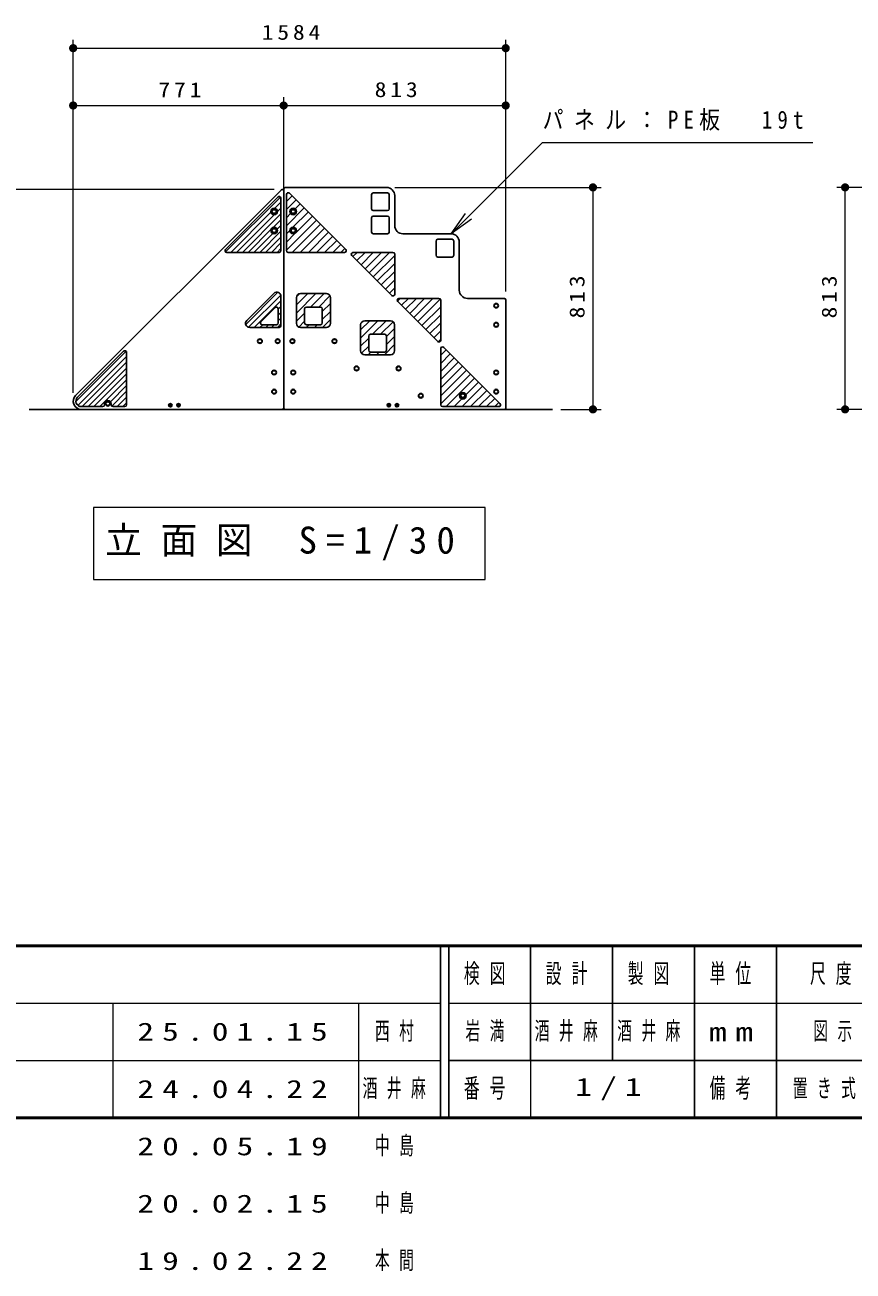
# Model space of a CAD drawing. Units: millimetres on the paper, scale 1:30. Extents: x -385 to 0, y -19 to 267.
# Drawn here: x -294.2 to -193.1, y -18.7 to 133.4 of the extents above; entities that cross this region are included whole.
import ezdxf

# ---------------------------------------------------------------- set-up
doc = ezdxf.new("R2010")
doc.units = ezdxf.units.MM
doc.linetypes.add('USER1', pattern=[4.5, 2.5, -2])
doc.linetypes.add('USER3', pattern=[8, 3, -1, 1, -1, 1, -1])
doc.layers.add('1_30', color=7, linetype='Continuous', lineweight=25)
doc.layers.add('LY_3', color=7, linetype='Continuous', lineweight=13)
doc.layers.add('LY_4', color=7, linetype='Continuous')
doc.styles.add('ＭＳ ゴシック', font='')
doc.styles.get('ＭＳ ゴシック').set_extended_font_data('MS Gothic')

# ---------------------------------------------------------------- blocks, each defined once
blk = doc.blocks.new('filled_dot')
at = {"color": 0, "linetype": 'Continuous', "lineweight": -2, "const_width": 1.25}
blk.add_lwpolyline([(-0.625, 0, 1), (0.625, 0, 1)], format="xyb", close=True, dxfattribs=at)

msp = doc.modelspace()

# ---------------------------------------------------------------- linework, layer by layer
at = {"layer": '1_30', "lineweight": 13}
for p, q in [((-288.337, 120.568), (-288.337, 131.609)), ((-235.539, 120.568), (-235.539, 131.609)), ((-288.337, 130.609), (-235.539, 130.609)), ((-288.337, 88.503), (-288.337, 124.609)), ((-288.337, 123.609), (-262.645, 123.609)), ((-262.645, 113.401), (-262.645, 124.609)), ((-262.645, 114.442), (-262.645, 124.609)), ((-262.645, 123.609), (-235.539, 123.609)), ((-235.539, 100.889), (-235.539, 124.609)), ((-263.812, 113.373), (-306.337, 113.373)), ((-249.092, 113.609), (-223.894, 113.609)), ((-224.894, 113.609), (-224.894, 86.503)), ((-177.362, 113.609), (-195.112, 113.609)), ((-194.112, 86.503), (-194.112, 113.609)), ((-242.206, 107.942), (-240.438, 110.417)), ((-242.206, 107.942), (-240.085, 110.063)), ((-239.731, 109.71), (-242.206, 107.942)), ((-228.813, 86.503), (-223.894, 86.503)), ((-181.205, 86.503), (-195.112, 86.503)), ((-285.838, 74.538), (-285.838, 65.738)), ((-238.038, 74.538), (-285.838, 74.538)), ((-238.038, 65.738), (-238.038, 74.538)), ((-285.838, 65.738), (-238.038, 65.738))]:
    msp.add_line(p, q, dxfattribs=at)
at = {"layer": '1_30', "color": 4}
for p, q in [((-262.929, 113.324), (-288.044, 88.21)), ((-262.645, 113.206), (-262.645, 86.669)), ((-263.348, 112.434), (-269.743, 106.039)), ((-262.978, 112.281), (-262.978, 105.886)), ((-269.59, 105.669), (-263.195, 105.669)), ((-267.148, 97.356), (-263.832, 100.673)), ((-265.413, 97.206), (-263.682, 98.938)), ((-262.978, 100.319), (-262.978, 96.719)), ((-263.312, 98.784), (-263.312, 97.053)), ((-266.795, 96.503), (-263.195, 96.503)), ((-265.26, 96.836), (-263.528, 96.836)), ((-282.182, 93.601), (-287.808, 87.974)), ((-281.812, 87.053), (-281.812, 93.447)), ((-284.727, 86.836), (-287.337, 86.836)), ((-284.51, 87.198), (-284.51, 87.053)), ((-283.71, 87.198), (-283.71, 87.053)), ((-282.028, 86.836), (-283.494, 86.836)), ((-277.012, 86.503), (-287.337, 86.503)), ((-262.812, 86.503), (-274.945, 86.503))]:
    msp.add_line(p, q, dxfattribs=at)
at = {"layer": '1_30', "color": 1}
for p, q in [((-262.645, 86.669), (-262.645, 113.442)), ((-262.478, 113.609), (-250.092, 113.609)), ((-262.312, 112.752), (-262.312, 105.886)), ((-261.942, 112.905), (-255.076, 106.039)), ((-251.925, 110.992), (-251.925, 112.725)), ((-249.975, 112.942), (-251.709, 112.942)), ((-249.759, 110.992), (-249.759, 112.725)), ((-249.092, 112.609), (-249.092, 108.942)), ((-251.925, 108.159), (-251.925, 109.892)), ((-249.975, 110.775), (-251.709, 110.775)), ((-249.975, 110.109), (-251.709, 110.109)), ((-249.759, 108.159), (-249.759, 109.892)), ((-249.975, 107.942), (-251.709, 107.942)), ((-248.092, 107.942), (-242.206, 107.942)), ((-244.039, 105.325), (-244.039, 107.059)), ((-242.089, 107.275), (-243.823, 107.275)), ((-241.873, 105.325), (-241.873, 107.059)), ((-241.206, 101.056), (-241.206, 106.942)), ((-255.229, 105.669), (-262.095, 105.669)), ((-254.336, 105.3), (-249.462, 100.426)), ((-249.309, 105.669), (-254.183, 105.669)), ((-249.092, 105.453), (-249.092, 100.579)), ((-242.089, 105.109), (-243.823, 105.109)), ((-257.437, 100.653), (-260.587, 100.653)), ((-261.087, 97.003), (-261.087, 100.153)), ((-258.145, 99.003), (-259.878, 99.003)), ((-256.937, 97.003), (-256.937, 100.153)), ((-248.722, 99.686), (-243.848, 94.812)), ((-248.569, 100.056), (-243.695, 100.056)), ((-243.478, 94.965), (-243.478, 99.839)), ((-240.206, 100.056), (-235.706, 100.056)), ((-235.539, 86.669), (-235.539, 99.889)), ((-260.095, 97.053), (-260.095, 98.786)), ((-257.928, 97.053), (-257.928, 98.786)), ((-260.587, 96.503), (-257.437, 96.503)), ((-259.878, 96.836), (-258.145, 96.836)), ((-253.253, 93.669), (-253.253, 96.819)), ((-249.603, 97.319), (-252.753, 97.319)), ((-249.103, 93.669), (-249.103, 96.819)), ((-252.262, 93.719), (-252.262, 95.453)), ((-250.312, 95.669), (-252.045, 95.669)), ((-250.095, 93.719), (-250.095, 95.453)), ((-252.753, 93.169), (-249.603, 93.169)), ((-252.045, 93.503), (-250.312, 93.503)), ((-243.478, 87.053), (-243.478, 93.919)), ((-243.108, 94.072), (-236.242, 87.206)), ((-243.262, 86.836), (-236.396, 86.836)), ((-262.478, 86.503), (-250.345, 86.503)), ((-248.278, 86.503), (-235.706, 86.503))]:
    msp.add_line(p, q, dxfattribs=at)
at = {"layer": '1_30', "color": 2, "lineweight": 13}
for p, q in [((-269.742, 105.732), (-263.041, 112.433)), ((-263.71, 111.056), (-262.978, 111.788)), ((-262.312, 111.889), (-261.619, 112.582)), ((-262.312, 110.899), (-261.124, 112.087)), ((-262.312, 108.919), (-260.134, 111.097)), ((-261.234, 110.987), (-260.629, 111.592)), ((-269.097, 105.669), (-264.199, 110.568)), ((-268.39, 105.669), (-263.789, 110.27)), ((-267.683, 105.669), (-262.978, 110.374)), ((-263.926, 108.72), (-262.978, 109.667)), ((-263.412, 110.647), (-262.978, 111.081)), ((-262.312, 109.909), (-261.795, 110.426)), ((-262.312, 105.95), (-258.649, 109.612)), ((-261.506, 108.735), (-259.639, 110.602)), ((-261.171, 108.08), (-259.144, 110.107)), ((-266.976, 105.669), (-264.195, 108.45)), ((-265.562, 105.669), (-262.978, 108.253)), ((-263.444, 108.494), (-262.978, 108.96)), ((-262.312, 107.929), (-261.877, 108.364)), ((-261.602, 105.669), (-258.154, 109.117)), ((-260.612, 105.669), (-257.659, 108.622)), ((-259.622, 105.669), (-257.164, 108.127)), ((-266.269, 105.669), (-263.97, 107.969)), ((-264.854, 105.669), (-262.978, 107.546)), ((-264.147, 105.669), (-262.978, 106.839)), ((-262.312, 106.94), (-261.223, 108.029)), ((-258.632, 105.669), (-256.669, 107.633)), ((-257.642, 105.669), (-256.174, 107.138)), ((-256.652, 105.669), (-255.679, 106.643)), ((-263.44, 105.669), (-262.978, 106.131)), ((-255.662, 105.669), (-255.184, 106.148)), ((-254.194, 105.158), (-253.682, 105.669)), ((-253.699, 104.663), (-252.692, 105.669)), ((-253.204, 104.168), (-251.702, 105.669)), ((-252.709, 103.673), (-250.712, 105.669)), ((-252.214, 103.178), (-249.722, 105.669)), ((-251.719, 102.683), (-249.092, 105.31)), ((-251.224, 102.188), (-249.092, 104.32)), ((-250.729, 101.693), (-249.092, 103.33)), ((-250.234, 101.198), (-249.092, 102.34)), ((-267.28, 96.88), (-263.356, 100.804)), ((-266.931, 96.522), (-262.997, 100.456)), ((-261.087, 98.265), (-258.699, 100.653)), ((-261.087, 99.255), (-259.689, 100.653)), ((-261.076, 100.256), (-260.69, 100.642)), ((-259.359, 99.003), (-257.709, 100.653)), ((-249.739, 100.703), (-249.092, 101.35)), ((-266.243, 96.503), (-262.978, 99.767)), ((-263.312, 98.727), (-262.978, 99.06)), ((-258.369, 99.003), (-256.991, 100.38)), ((-257.928, 98.454), (-256.937, 99.445)), ((-248.747, 99.715), (-248.407, 100.056)), ((-248.254, 99.218), (-247.417, 100.056)), ((-247.759, 98.723), (-246.427, 100.056)), ((-247.264, 98.228), (-245.437, 100.056)), ((-246.769, 97.733), (-244.447, 100.056)), ((-246.274, 97.238), (-243.531, 99.981)), ((-245.779, 96.743), (-243.478, 99.044)), ((-263.312, 98.02), (-262.978, 98.353)), ((-263.312, 97.313), (-262.978, 97.646)), ((-261.087, 97.275), (-260.095, 98.267)), ((-257.928, 97.464), (-256.937, 98.455)), ((-257.899, 96.503), (-256.937, 97.465)), ((-245.284, 96.248), (-243.478, 98.054)), ((-265.536, 96.503), (-265.203, 96.836)), ((-264.829, 96.503), (-264.495, 96.836)), ((-264.122, 96.503), (-263.788, 96.836)), ((-263.415, 96.503), (-262.978, 96.939)), ((-260.814, 96.558), (-260.095, 97.277)), ((-259.879, 96.503), (-259.546, 96.836)), ((-258.889, 96.503), (-258.556, 96.836)), ((-253.253, 95.209), (-251.143, 97.319)), ((-253.253, 96.199), (-252.133, 97.319)), ((-251.803, 95.669), (-250.153, 97.319)), ((-250.813, 95.669), (-249.281, 97.201)), ((-250.095, 95.397), (-249.103, 96.389)), ((-244.79, 95.753), (-243.478, 97.064)), ((-244.295, 95.258), (-243.478, 96.074)), ((-253.253, 94.219), (-252.262, 95.211)), ((-250.343, 93.169), (-249.103, 94.409)), ((-250.095, 94.407), (-249.103, 95.399)), ((-243.792, 94.771), (-243.478, 95.084)), ((-288.002, 87.471), (-281.874, 93.6)), ((-287.77, 86.996), (-281.812, 92.955)), ((-253.135, 93.347), (-252.262, 94.221)), ((-252.323, 93.169), (-251.99, 93.503)), ((-251.333, 93.169), (-251, 93.503)), ((-243.478, 93.105), (-242.81, 93.773)), ((-243.478, 92.115), (-242.315, 93.278)), ((-287.223, 86.836), (-281.812, 92.248)), ((-286.516, 86.836), (-281.812, 91.541)), ((-243.478, 91.125), (-241.82, 92.783)), ((-243.478, 90.135), (-241.325, 92.288)), ((-243.478, 89.145), (-240.83, 91.793)), ((-285.809, 86.836), (-281.812, 90.834)), ((-285.102, 86.836), (-281.812, 90.127)), ((-243.478, 88.155), (-240.335, 91.298)), ((-243.478, 87.165), (-239.84, 90.803)), ((-242.817, 86.836), (-239.345, 90.308)), ((-240.392, 88.272), (-238.85, 89.813)), ((-283.791, 87.44), (-281.812, 89.419)), ((-283.635, 86.889), (-281.812, 88.712)), ((-240.837, 86.836), (-238.355, 89.318)), ((-239.847, 86.836), (-237.86, 88.823)), ((-238.857, 86.836), (-237.365, 88.328)), ((-282.981, 86.836), (-281.812, 88.005)), ((-282.274, 86.836), (-281.812, 87.298)), ((-241.827, 86.836), (-240.88, 87.783)), ((-237.867, 86.836), (-236.87, 87.834)), ((-236.877, 86.836), (-236.375, 87.339))]:
    msp.add_line(p, q, dxfattribs=at)
at = {"layer": '1_30', "color": 4, "lineweight": 13}
for p, q in [((-276.555, 87.003), (-276.517, 87.069)), ((-276.517, 86.936), (-276.555, 87.003)), ((-276.517, 87.069), (-276.44, 87.069)), ((-276.44, 86.936), (-276.517, 86.936)), ((-276.44, 87.069), (-276.401, 87.003)), ((-276.401, 87.003), (-276.44, 86.936)), ((-275.517, 87.069), (-275.555, 87.003)), ((-275.555, 87.003), (-275.517, 86.936)), ((-275.44, 87.069), (-275.517, 87.069)), ((-275.517, 86.936), (-275.44, 86.936)), ((-275.401, 87.003), (-275.44, 87.069)), ((-275.44, 86.936), (-275.401, 87.003)), ((-249.889, 87.003), (-249.85, 87.069)), ((-249.85, 86.936), (-249.889, 87.003)), ((-249.85, 87.069), (-249.773, 87.069)), ((-249.773, 86.936), (-249.85, 86.936)), ((-249.773, 87.069), (-249.735, 87.003)), ((-249.735, 87.003), (-249.773, 86.936)), ((-248.85, 87.069), (-248.889, 87.003)), ((-248.889, 87.003), (-248.85, 86.936)), ((-248.773, 87.069), (-248.85, 87.069)), ((-248.85, 86.936), (-248.773, 86.936)), ((-248.735, 87.003), (-248.773, 87.069)), ((-248.773, 86.936), (-248.735, 87.003))]:
    msp.add_line(p, q, dxfattribs=at)
at = {"layer": '1_30'}
msp.add_line((-293.727, 86.503), (-229.813, 86.503), dxfattribs=at)
at = {"layer": '1_30', "color": 4, "linetype": 'USER1', "lineweight": 13}
msp.add_line((-274.945, 86.503), (-277.012, 86.503), dxfattribs=at)
at = {"layer": '1_30', "lineweight": 13}
msp.add_lwpolyline([(-242.206, 107.942), (-231.04, 119.108), (-198.04, 119.108)], dxfattribs=at)
at = {"layer": '1_30', "color": 4}
for centre in [(-263.812, 110.669), (-263.812, 108.336)]:
    msp.add_circle(centre, 0.4, dxfattribs=at)
at = {"layer": '1_30', "color": 232}
for centre in [(-263.812, 110.669), (-261.478, 110.669), (-263.812, 108.336), (-261.478, 108.336), (-236.706, 99.169), (-236.706, 96.836), (-265.545, 94.836), (-263.378, 94.836), (-261.578, 94.836), (-256.445, 94.836), (-253.745, 91.503), (-248.612, 91.503), (-263.812, 91.003), (-261.478, 91.003), (-236.706, 91.003), (-263.812, 88.669), (-261.478, 88.669), (-245.912, 88.169), (-240.778, 88.169), (-236.706, 88.669), (-284.11, 87.198)]:
    msp.add_circle(centre, 0.283, dxfattribs=at)
at = {"layer": '1_30', "color": 232, "lineweight": 13}
for centre in [(-263.812, 110.669), (-261.478, 110.669), (-263.812, 108.336), (-261.478, 108.336), (-236.706, 99.169), (-236.706, 96.836), (-265.545, 94.836), (-263.378, 94.836), (-261.578, 94.836), (-256.445, 94.836), (-253.745, 91.503), (-248.612, 91.503), (-263.812, 91.003), (-261.478, 91.003), (-236.706, 91.003), (-263.812, 88.669), (-261.478, 88.669), (-245.912, 88.169), (-240.778, 88.169), (-236.706, 88.669), (-284.11, 87.198)]:
    msp.add_circle(centre, 0.217, dxfattribs=at)
at = {"layer": '1_30', "color": 1}
for centre in [(-261.478, 110.669), (-261.478, 108.336), (-240.778, 88.169)]:
    msp.add_circle(centre, 0.4, dxfattribs=at)
at = {"layer": '1_30'}
for centre in [(-276.478, 87.003), (-275.478, 87.003), (-249.812, 87.003), (-248.812, 87.003)]:
    msp.add_circle(centre, 0.208, dxfattribs=at)
at = {"layer": '1_30', "color": 3}
for centre in [(-276.478, 87.003), (-275.478, 87.003), (-249.812, 87.003), (-248.812, 87.003)]:
    msp.add_circle(centre, 0.175, dxfattribs=at)
at = {"layer": '1_30', "color": 4, "lineweight": 13}
for centre, radius in [((-276.478, 87.003), 0.136), ((-276.478, 87.003), 0.077), ((-275.478, 87.003), 0.136), ((-275.478, 87.003), 0.077), ((-249.812, 87.003), 0.136), ((-249.812, 87.003), 0.077), ((-248.812, 87.003), 0.136), ((-248.812, 87.003), 0.077)]:
    msp.add_circle(centre, radius, dxfattribs=at)
at = {"layer": '1_30', "color": 4}
for centre, radius, start, end in [((-262.812, 113.206), 0.167, 0, 135), ((-263.195, 112.281), 0.217, 0, 135), ((-269.59, 105.886), 0.217, 135, 270), ((-263.195, 105.886), 0.217, 270, 0), ((-263.478, 100.319), 0.5, 0, 135), ((-263.528, 98.784), 0.217, 0, 135), ((-266.795, 97.003), 0.5, 135, 270), ((-265.26, 97.053), 0.217, 135, 270), ((-263.528, 97.053), 0.217, 270, 0), ((-263.195, 96.719), 0.217, 270, 0), ((-282.028, 93.447), 0.217, 0, 135), ((-287.337, 87.503), 1, 135, 270), ((-287.337, 87.503), 0.667, 135, 270), ((-284.727, 87.053), 0.217, 270, 0), ((-284.11, 87.198), 0.4, 0, 180), ((-283.494, 87.053), 0.217, 180, 270), ((-282.028, 87.053), 0.217, 270, 0), ((-262.812, 86.669), 0.167, 270, 0)]:
    msp.add_arc(centre, radius, start, end, dxfattribs=at)
at = {"layer": '1_30', "color": 1}
for centre, radius, start, end in [((-262.478, 113.442), 0.167, 90, 180), ((-262.095, 112.752), 0.217, 45, 180), ((-251.709, 112.725), 0.217, 90, 180), ((-250.092, 112.609), 1, 0, 90), ((-249.975, 112.725), 0.217, 0, 90), ((-251.709, 110.992), 0.217, 180, 270), ((-251.709, 109.892), 0.217, 90, 180), ((-249.975, 110.992), 0.217, 270, 0), ((-249.975, 109.892), 0.217, 0, 90), ((-251.709, 108.159), 0.217, 180, 270), ((-249.975, 108.159), 0.217, 270, 0), ((-248.092, 108.942), 1, 180, 270), ((-243.823, 107.059), 0.217, 90, 180), ((-242.206, 106.942), 1, 0, 90), ((-242.089, 107.059), 0.217, 0, 90), ((-262.095, 105.886), 0.217, 180, 270), ((-255.229, 105.886), 0.217, 270, 45), ((-254.183, 105.453), 0.217, 90, 225), ((-249.309, 105.453), 0.217, 0, 90), ((-243.823, 105.325), 0.217, 180, 270), ((-242.089, 105.325), 0.217, 270, 0), ((-260.587, 100.153), 0.5, 90, 180), ((-257.437, 100.153), 0.5, 0, 90), ((-249.309, 100.579), 0.217, 225, 0), ((-240.206, 101.056), 1, 180, 270), ((-259.878, 98.786), 0.217, 90, 180), ((-258.145, 98.786), 0.217, 0, 90), ((-248.569, 99.839), 0.217, 90, 225), ((-243.695, 99.839), 0.217, 0, 90), ((-235.706, 99.889), 0.167, 0, 90), ((-260.587, 97.003), 0.5, 180, 270), ((-259.878, 97.053), 0.217, 180, 270), ((-258.145, 97.053), 0.217, 270, 0), ((-257.437, 97.003), 0.5, 270, 0), ((-252.753, 96.819), 0.5, 90, 180), ((-249.603, 96.819), 0.5, 0, 90), ((-252.045, 95.453), 0.217, 90, 180), ((-250.312, 95.453), 0.217, 0, 90), ((-243.695, 94.965), 0.217, 225, 0), ((-252.753, 93.669), 0.5, 180, 270), ((-252.045, 93.719), 0.217, 180, 270), ((-250.312, 93.719), 0.217, 270, 0), ((-249.603, 93.669), 0.5, 270, 0), ((-243.262, 93.919), 0.217, 45, 180), ((-243.262, 87.053), 0.217, 180, 270), ((-236.396, 87.053), 0.217, 270, 45), ((-262.478, 86.669), 0.167, 180, 270), ((-235.706, 86.669), 0.167, 270, 0)]:
    msp.add_arc(centre, radius, start, end, dxfattribs=at)
at = {"layer": '1_30', "color": 4, "linetype": 'USER1', "lineweight": 13}
msp.add_arc((-285.398, 87.187), 0.767, 296.85247, 297, dxfattribs=at)
at = {"layer": '1_30', "color": 2, "linetype": 'USER1', "lineweight": 13}
msp.add_arc((-285.398, 87.187), 0.767, 296.85247, 297, dxfattribs=at)
at = {"layer": '1_30', "color": 4, "linetype": 'USER3', "lineweight": 13}
msp.add_arc((-235.373, 86.669), 0.167, 180, 270, dxfattribs=at)
msp.add_arc((-235.373, 86.669), 0.167, 180, 270, dxfattribs=at)
at = {"layer": 'LY_3', "lineweight": 50}
for p, q in [((-385, 21), (0, 21)), ((-385, 0), (0, 0))]:
    msp.add_line(p, q, dxfattribs=at)
at = {"layer": 'LY_3', "color": 211, "lineweight": 25}
for p, q in [((-243.5, 21), (-243.5, 0)), ((-242.5, 21), (-242.5, 0)), ((-232.5, 21), (-232.5, 7)), ((-222.5, 21), (-222.5, 7)), ((-212.5, 21), (-212.5, 0)), ((-202.5, 21), (-202.5, 7)), ((-242.5, 7), (0, 7))]:
    msp.add_line(p, q, dxfattribs=at)
at = {"layer": 'LY_3'}
for p, q in [((-385, 14), (-243.5, 14)), ((-283.5, 14), (-283.5, 0)), ((-253.5, 14), (-253.5, 0)), ((-242.5, 14), (-187.5, 14)), ((-385, 7), (-243.5, 7)), ((-232.5, 7), (-232.5, 0))]:
    msp.add_line(p, q, dxfattribs=at)
at = {"layer": 'LY_3', "lineweight": 25}
msp.add_line((-202.5, 7), (-202.5, 0), dxfattribs=at)

# ---------------------------------------------------------------- block references
at = {"layer": '1_30', "lineweight": 13, "xscale": 0.4, "yscale": 0.4}
for p in [(-288.337, 130.609), (-288.337, 123.609), (-262.645, 123.609)]:
    msp.add_blockref('filled_dot', p, dxfattribs=at)
for p, rotation in [((-235.539, 130.609), 180), ((-262.645, 123.609), 180), ((-235.539, 123.609), 180), ((-224.894, 113.609), 270), ((-194.112, 113.609), 270), ((-224.894, 86.503), 90), ((-194.112, 86.503), 90)]:
    msp.add_blockref('filled_dot', p, dxfattribs=dict(at, rotation=rotation))

# ---------------------------------------------------------------- texts
at = {"layer": '1_30', "style": 'ＭＳ ゴシック'}
for s, insert, char_height, attachment_point in [('\\T1.33;\\W1.15;1584', (-261.51, 131.609), 1.833, 8), ('\\T1.33;\\W1.15;771', (-275.074, 124.609), 1.833, 8), ('\\T1.33;\\W1.15;813', (-248.675, 124.609), 1.833, 8), ('\\T1.5;\\W0.85;パネル：PE板\u300019t', (-231.04, 121.758), 2.199, 4), ('\\T1.5;立面図\\~S=1/30', (-284.438, 70.138), 3.299, 4)]:
    msp.add_mtext(s, dxfattribs=dict(at, insert=insert, char_height=char_height, attachment_point=attachment_point))
at = {"layer": '1_30', "char_height": 1.833, "attachment_point": 8, "rotation": 90, "style": 'ＭＳ ゴシック'}
for insert in [(-225.894, 100.472), (-195.112, 100.472)]:
    msp.add_mtext('\\T1.33;\\W1.15;813', dxfattribs=dict(at, insert=insert))
at = {"layer": 'LY_3', "color": 4, "char_height": 2.346, "attachment_point": 5, "style": 'ＭＳ ゴシック'}
for s, insert in [('\\T1.64;\\W0.6;検図', (-237.5, 17.5)), ('\\T1.64;\\W0.6;設計', (-227.5, 17.5)), ('\\T1.64;\\W0.6;製図', (-217.5, 17.5)), ('\\T1.64;\\W0.6;単位', (-207.5, 17.5)), ('\\T1.64;\\W0.6;尺度', (-195.25, 17.5)), ('\\T1.5;\\W1.35;mm', (-207.5, 10.5)), ('\\T1.64;\\W0.6;番号', (-237.5, 3.5)), ('\\T1.64;\\W0.6;備考', (-207.5, 3.5))]:
    msp.add_mtext(s, dxfattribs=dict(at, insert=insert))
at = {"layer": 'LY_4', "char_height": 2.199, "style": 'ＭＳ ゴシック'}
for s, insert, attachment_point in [('\\T1.5;\\W1.35;25.01.15', (-280.5, 10.5), 4), ('\\T1.64;\\W0.6;西村', (-251.5, 10.5), 4), ('\\T1.64;\\W0.6;岩満', (-237.5, 10.5), 5), ('\\T1.64;\\W0.6;酒井麻', (-232, 10.5), 4), ('\\T1.64;\\W0.6;酒井麻', (-217.5, 10.5), 5), ('\\T1.64;\\W0.6;図示', (-198, 10.5), 4), ('\\T1.5;\\W1.35;24.04.22', (-280.5, 3.5), 4), ('\\T1.64;\\W0.6;酒井麻', (-253, 3.5), 4), ('\\T1.5;\\W1.35;1/1', (-222.5, 3.5), 5), ('\\T1.64;\\W0.6;置き式', (-200.5, 3.5), 4), ('\\T1.5;\\W1.35;20.05.19', (-280.5, -3.5), 4), ('\\T1.64;\\W0.6;中島', (-251.5, -3.5), 4), ('\\T1.64;\\W0.6;中島', (-251.5, -10.5), 4), ('\\T1.5;\\W1.35;20.02.15', (-280.5, -10.5), 4), ('\\T1.5;\\W1.35;19.02.22', (-280.5, -17.5), 4), ('\\T1.64;\\W0.6;本間', (-251.5, -17.5), 4)]:
    msp.add_mtext(s, dxfattribs=dict(at, insert=insert, attachment_point=attachment_point))

doc.saveas('drawing.dxf')
